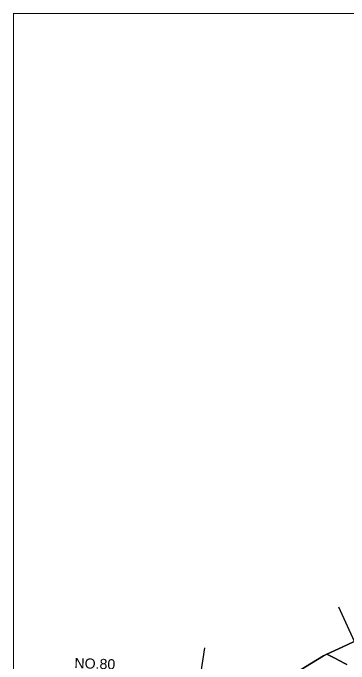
# Model space of a CAD drawing. Header units: inches. Extents: x 186800 to 194298, y 1604602 to 1613194.
# Drawn here: x 186800 to 188499, y 1609461 to 1612755 of the extents above; entities that cross this region are included whole.
import ezdxf

# ---------------------------------------------------------------- set-up
doc = ezdxf.new("R2010")
doc.units = ezdxf.units.IN
doc.header["$LTSCALE"] = 15
doc.header["$MEASUREMENT"] = 0
for name, color, linetype in [('PAPER SIZE', 5, 'Continuous'), ('PLOT', 7, 'Continuous'), ('PLOT NO', 7, 'Continuous'), ('text1', 7, 'Continuous'), ('VILLAGE BOUNDARY', 5, 'Continuous')]:
    doc.layers.add(name, color=color, linetype=linetype)
doc.styles.get("Standard").update_dxf_attribs({"font": 'arial.ttf'})

msp = doc.modelspace()

# ---------------------------------------------------------------- linework, layer by layer
at = {"layer": 'PAPER SIZE', "color": 5, "const_width": 5}
msp.add_lwpolyline([(186802.4, 1612752.1), (194293.5, 1612752.1), (194293.5, 1604605.9), (186802.4, 1604605.9)], close=True, dxfattribs=at)
at = {"layer": 'PLOT'}
for p, q in [((188521.5, 1609573.8), (188464.5, 1609547.1)), ((188464.5, 1609547.1), (188386, 1609510.4)), ((188369.8, 1609502.8), (188196.7, 1609396.5)), ((188386, 1609510.4), (188369.8, 1609502.8)), ((188386, 1609510.4), (188426.9, 1609490.4)), ((188426.9, 1609490.4), (188386, 1609510.4)), ((188426.9, 1609490.4), (188477.9, 1609464.5)), ((188477.9, 1609464.5), (188426.9, 1609490.4)), ((188477.9, 1609464.5), (188488.2, 1609458.3)), ((188488.2, 1609458.3), (188477.9, 1609464.5))]:
    msp.add_line(p, q, dxfattribs=at)
at = {"layer": 'PLOT NO', "color": 5, "const_width": 3}
msp.add_lwpolyline([(188177.1, 1609384.4), (188369.8, 1609502.8), (188524.1, 1609574.1)], dxfattribs=at)
at = {"layer": 'VILLAGE BOUNDARY', "linetype": 'Continuous'}
for p, q in [((188526.7, 1609574.3), (188448, 1609748.4)), ((188464.5, 1609547.1), (188521.5, 1609573.8)), ((187750, 1609409.6), (187769.3, 1609542.4)), ((188386, 1609510.4), (188464.5, 1609547.1)), ((188196.7, 1609396.5), (188369.8, 1609502.8)), ((188369.8, 1609502.8), (188386, 1609510.4))]:
    msp.add_line(p, q, dxfattribs=at)

# ---------------------------------------------------------------- texts
at = {"layer": 'text1', "color": 1, "insert": (187111.5, 1609492.1), "char_height": 51.118, "width": 588.877, "attachment_point": 1, "rotation": 357.9663}
msp.add_mtext('NO.80 \\H51.1182;BIDINAMCHERLA', dxfattribs=at)

doc.saveas('drawing.dxf')
